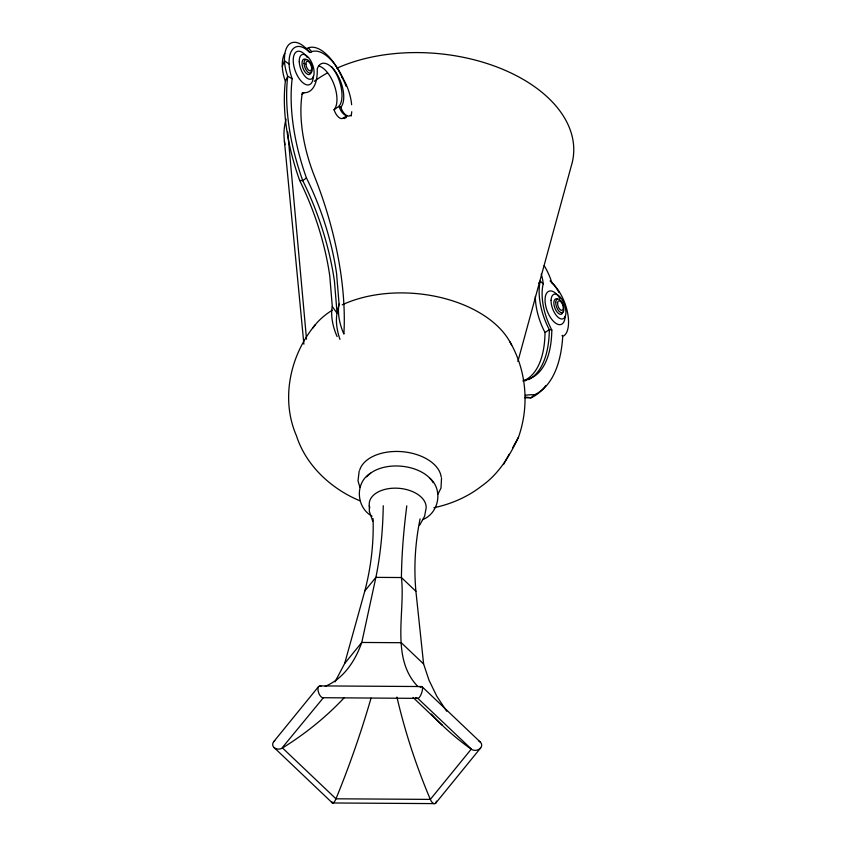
<?xml version="1.0" encoding="UTF-8"?>
<svg xmlns="http://www.w3.org/2000/svg" width="846" height="846" viewBox="0 0 846 846"><rect width="100%" height="100%" fill="white"/><g stroke="black" fill="none" stroke-linecap="round" stroke-linejoin="round"><path stroke-width="1.27" d="M337.11 336.571A31.905 15.334 69.8 0 1 332.288 306.495L329.781 275.997A160.232 77.007 69.8 0 0 299.653 180.452A137.951 66.295 69.8 0 1 285.366 81.237A26.459 12.722 69.8 0 1 282.289 66.517L284.478 60.806L289.078 64.021A26.459 12.722 69.8 0 0 292.156 78.741A137.951 66.295 69.8 0 0 306.442 177.956A160.232 77.007 69.8 0 1 336.571 273.512L339.077 304.01L337.078 313.263A33.565 16.127 69.8 0 0 339.965 339.394M517.879 361.475L571.293 165.922A145.226 88.809 4.9 0 0 502.64 69.266A145.226 88.809 4.9 0 0 336.93 68.209M335.016 681.887L344.671 663.476L364.816 590.984A395.928 310.651 -7.1 0 0 373.054 518.566M433.861 507.737C450.981 504.142 467.605 497.004 481.406 486.207C498.833 474.056 509.578 456.026 518.492 437.202C529.522 405.932 526.603 370.548 509.874 341.763M359.19 470.979L358.006 480.866L359.92 487.402M285.366 81.237L287.725 76.288A27.833 13.377 69.8 0 1 284.478 60.806A32.793 15.757 69.8 0 1 305.818 48.222L309.773 52.262A5.996 2.876 69.8 0 0 311.73 51.68A42.691 20.515 69.8 0 1 343.339 78.995A32.793 15.757 69.8 0 1 351.64 104.767M437.964 494.18L440.988 488.068L441.538 478.127M503.571 464.433L509.144 454.27M512.507 448.116L518.492 437.202M419.658 525.112L424.618 516.197L425.665 510.424A28.542 17.449 4.9 0 0 397.366 488.205A28.542 17.449 4.9 0 0 369.829 507.833M538.743 283.188L540.298 281.084L543.217 283.854A42.363 20.357 69.8 0 0 551.814 330.025A100.494 48.296 69.8 0 1 527.798 379.272L525.006 380.912M315.198 324.864C290.062 355.045 280.481 399.196 296.47 435.806C306.019 465.776 331.6 489.221 360.311 500.938M364.816 590.984L375.888 577.374A395.928 190.265 69.8 0 0 383.249 505.728M273.713 741.688L318.646 686.476M344.671 663.476L361.781 642.463L375.888 577.374L401.427 577.543L415.904 591.301L423.603 663.962L429.07 680.374L436.779 696.184L446.667 711.243M420.219 687.534A6.239 1.904 -70.8 0 1 422.44 687.512A6.239 1.904 -70.8 0 1 421.403 693.593L420.769 695.063A6.239 1.904 -70.8 0 1 418.083 698.373L323.394 697.717L281.612 748.467A6.239 4.896 -7.1 0 1 275.405 748.424L274.189 747.642A6.239 4.896 -7.1 0 1 274.781 740.673M435.732 803.118L480.665 747.917M370.633 473.147C354.654 482.654 356.113 507.526 372.081 516.208M544.211 265.644A42.691 20.515 69.8 0 1 550.661 279.064A5.996 2.876 69.8 0 0 552.216 283.008L552.597 283.558A31.175 14.985 69.8 0 1 567.729 329.432A26.459 12.722 69.8 0 1 562.717 336.401A137.951 66.295 69.8 0 1 534.386 394.818L531.002 397.821A168.566 81.005 69.8 0 0 524.996 397.884M306.442 177.956L302.752 180.653L299.653 180.452M346.469 117.351L344.301 118.556L343.455 117.88A10.374 4.981 69.8 0 1 334.054 109.758L338.929 106.3L340.832 107.262A10.374 4.981 69.8 0 0 350.233 115.394L351.079 116.061A32.793 15.757 69.8 0 0 351.725 111.714M524.531 380.436A100.494 48.296 69.8 0 0 545.025 332.51L549.34 329.654L551.814 330.025M343.455 117.88L346.67 116.061M325.181 686.307C343.74 678.714 355.331 660.715 361.781 642.463L401.237 642.706L423.603 663.962M422.725 519.613C438.958 513.141 443.336 489.876 429.958 478.297M323.394 697.717L322.876 697.77A6.239 3.003 69.8 0 1 319.354 694.429L318.699 692.948A6.239 3.003 69.8 0 1 320.983 686.222M274.189 747.642L332.383 802.97L435.087 803.615A6.239 3.003 69.8 0 0 436.409 801.109M320.084 685.905L421.509 686.54M306.03 48.338L306.263 48.434A6.303 3.024 69.8 0 0 308.314 47.82A44.901 21.584 69.8 0 1 339.278 71.836M305.818 48.222L309.773 52.262M292.156 78.741L287.725 76.288A145.121 69.742 69.8 0 0 302.752 180.653A168.566 81.005 69.8 0 1 334.434 281.179L337.078 313.263L332.288 306.495M417.935 686.614C390.313 658.177 405.488 612.293 401.427 577.543A395.928 120.386 -70.8 0 1 406.799 505.876M421.995 686.635L480.19 741.963M413.049 697.453L442.405 725.371M308.314 47.82L311.73 51.68M552.597 283.558L550.164 280.777A32.793 15.757 69.8 0 1 559.1 292.663M343.339 78.995L341.562 76.552A34.496 16.582 69.8 0 1 342.704 78.625M372.695 521.041L369.353 511.407L369.3 505.538M284.404 141.018L303.894 344.195M287.725 131.934L306.516 339.172M545.903 385.49A145.121 69.742 69.8 0 1 531.002 397.821L527.597 397.303A160.232 77.007 69.8 0 0 525.292 397.239M562.548 335.333A27.833 13.377 69.8 0 1 561.998 335.746M528.665 379.621A105.718 50.802 69.8 0 0 549.34 329.654A44.563 21.414 69.8 0 1 540.298 281.084M545.025 332.51A42.363 20.357 69.8 0 1 535.328 296.407M562.918 312.058A8.174 3.923 69.8 0 1 555.061 308.557A8.174 3.923 69.8 0 1 557.503 299.019M565.139 316.245A17.703 8.502 69.8 0 1 553.115 320.951A17.703 8.502 69.8 0 1 545.67 295.36A17.703 8.502 69.8 0 1 559.967 298.437M525.355 395.294A160.232 77.007 69.8 0 1 534.386 394.818M522.86 380.964A219.114 105.295 69.8 0 1 527.798 379.272M541.239 274.125A24.217 11.633 69.8 0 1 543.217 283.854M282.289 66.517A31.175 14.985 69.8 0 1 284.721 53.425M303.746 93.113A42.363 20.357 69.8 0 1 301.937 94.244M318.678 65.925A24.217 11.633 69.8 0 1 334.382 85.457A24.217 11.633 69.8 0 1 334.054 109.758M331.685 66.781A25.475 12.246 69.8 0 1 338.929 106.3A10.913 5.245 69.8 0 0 347.378 115.585M343.254 79.683A34.496 16.582 69.8 0 1 344.301 81.861M344.798 82.971A34.496 16.582 69.8 0 1 346.194 86.366M339.87 72.989A44.901 21.584 69.8 0 1 341.012 75.347M311.222 71.72A8.174 3.923 69.8 0 1 306.146 73.295A8.174 3.923 69.8 0 1 302.033 63.059A8.174 3.923 69.8 0 1 306.389 59.696M313.316 76.225A17.703 8.502 69.8 0 1 301.768 81.724A17.703 8.502 69.8 0 1 293.594 56.555A17.703 8.502 69.8 0 1 307.161 57.264M289.078 64.021A31.175 14.985 69.8 0 1 309.361 52.061M339.077 304.01A31.905 15.334 69.8 0 0 343.899 334.075L344.206 326.725A219.114 105.295 69.8 0 0 314.553 176.476A100.494 48.296 69.8 0 1 302.392 92.595A42.363 20.357 69.8 0 0 317.229 68.864A24.217 11.633 69.8 0 1 336.835 73.782A24.217 11.633 69.8 0 1 340.832 107.262M415.724 697.516A304.75 92.658 -70.8 0 0 417.765 698.31L472.026 749.662A6.239 4.896 -7.1 0 0 478.244 749.704L479.587 748.922A6.239 4.896 -7.1 0 0 478.973 741.17M332.869 803.066A6.239 1.904 -70.8 0 0 335.566 799.756L335.968 798.804A304.75 92.658 -70.8 0 0 371.034 698.14M332.383 802.97A6.239 1.904 -70.8 0 1 331.875 801.617M434.284 803.7A6.239 3.003 69.8 0 1 430.773 800.358L430.339 799.396A304.75 146.453 69.8 0 1 396.933 697.062M431.365 714.056A304.75 239.122 -7.1 0 0 471.233 749.144L430.339 799.396L335.968 798.804L282.501 747.959A304.75 239.122 -7.1 0 0 344.015 697.95M415.904 591.301A395.928 310.651 -7.1 0 1 420.092 518.862M359.709 470.006A41.243 25.221 4.9 0 1 402.389 451.701A41.243 25.221 4.9 0 1 441.189 477.081M366.752 476.858A36.061 22.049 4.9 0 1 401.131 466.188A36.061 22.049 4.9 0 1 433.12 482.622M284.986 144.687A145.226 88.809 4.9 0 1 286.085 119.17M314.321 81.29A145.226 88.809 4.9 0 1 327.476 72.915M312.798 328.037A105.761 64.677 4.9 0 1 332.256 310.196M342.218 304.824A105.761 64.677 4.9 0 1 511.671 345.295M555.737 302.403A7.223 3.469 69.8 0 0 561.712 312.734A7.223 3.469 69.8 0 0 562.04 302.413A7.223 3.469 69.8 0 0 555.737 302.403M557.567 303.206A5.034 2.422 69.8 0 0 561.733 310.397A5.034 2.422 69.8 0 0 561.956 303.206A5.034 2.422 69.8 0 0 557.567 303.206M551.074 300.298A13.092 6.292 69.8 0 0 561.903 319.016A13.092 6.292 69.8 0 0 562.505 300.309A13.092 6.292 69.8 0 0 551.074 300.298M304.052 63.482A7.223 3.469 69.8 0 0 310.408 73.116A7.223 3.469 69.8 0 0 309.974 62.213A7.223 3.469 69.8 0 0 304.052 63.482M305.903 64.095A5.034 2.422 69.8 0 0 310.334 70.81A5.034 2.422 69.8 0 0 310.038 63.207A5.034 2.422 69.8 0 0 305.903 64.095M299.251 61.769A13.092 6.292 69.8 0 0 310.768 79.228A13.092 6.292 69.8 0 0 309.985 59.474A13.092 6.292 69.8 0 0 299.251 61.769"/></g></svg>
